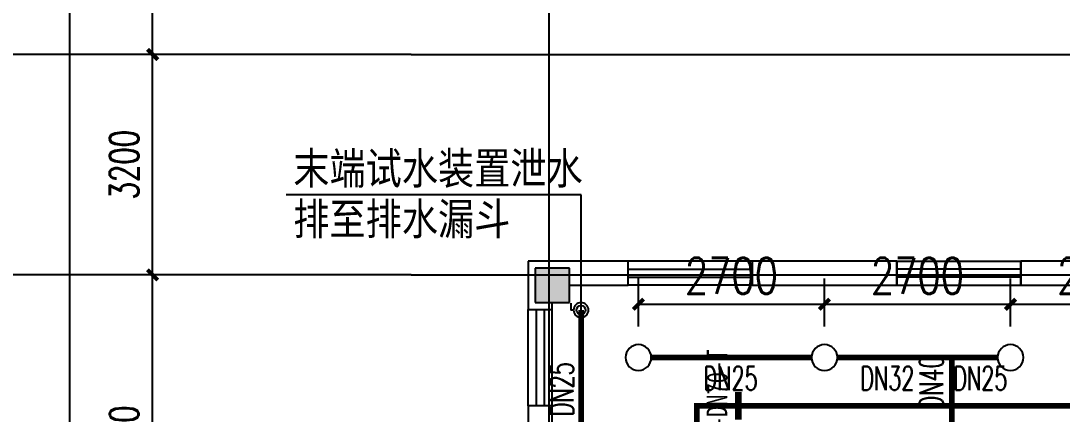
# Model space of a CAD drawing. Extents: x 0 to 2838408, y -923048 to 203859.
# Drawn here: x 2673600 to 2688713, y -678563 to -672852 of the extents above; entities that cross this region are included whole.
import ezdxf
from ezdxf.enums import TextEntityAlignment as Align

# ---------------------------------------------------------------- set-up
doc = ezdxf.new("R2010")
doc.units = 0
doc.header["$LTSCALE"] = 1000
for name, color, linetype in [('AXIS', 3, 'Continuous'), ('COLUMN', 9, 'Continuous'), ('DIM_喷淋', 3, 'Continuous'), ('DIM_废水', 3, 'Continuous'), ('DOTE', 8, 'Continuous'), ('EQUIP_喷头', 7, 'Continuous'), ('PIPE-喷淋', 6, 'Continuous'), ('PIPE-废水', 31, 'Continuous'), ('PUB_HATCH', 8, 'Continuous'), ('TEXT_喷淋', 7, 'Continuous'), ('TEXT_废水', 7, 'Continuous'), ('VALVE_废水', 7, 'Continuous'), ('WALL', 9, 'Continuous'), ('WINDOW', 4, 'Continuous'), ('XREF', 8, 'Continuous'), ('抗震支吊架', 2, 'Continuous')]:
    doc.layers.add(name, color=color, linetype=linetype)
doc.styles.add('_TCH_DIM_T3', font='SIMPLEX', dxfattribs={"width": 0.75, "bigfont": 'HZTXT'})
doc.styles.add('_TWT_PIPEDN', font='SIMPLEX', dxfattribs={"width": 0.8, "height": 2.3, "bigfont": 'HZTXT'})
doc.styles.add('A_DIM_T3', font='SIMPLEX', dxfattribs={"width": 0.7, "bigfont": 'HZ'})
doc.styles.add('kzcad', font='', dxfattribs={"width": 0.8})
doc.styles.get("Standard").update_dxf_attribs({"font": 'geniso.shx', "bigfont": 'hztxt.shx'})
doc.styles.get('kzcad').set_extended_font_data('SimSun')
doc.dimstyles.new('_TCH_ARCH&&150', dxfattribs={"dimtxt": 420, "dimasz": 150, "dimexe": 375, "dimexo": 450, "dimgap": 202.5, "dimtad": 1, "dimdec": 0, "dimzin": 0, "dimdsep": 46, "dimtxsty": 'A_DIM_T3', "dimblk": 'ARCHTICK', "dimcen": 0.09, "dimclrt": 7, "dimazin": 2, "dimtfac": 1, "dimtdec": 0, "dimtix": 1, "dimtmove": 2, "dimatfit": 3, "dimfxl": 150, "dimtolj": 1, "dimtzin": 0, "dimarcsym": 0})
doc.dimstyles.new('_TWT_ARCH&&150', dxfattribs={"dimtxt": 525, "dimasz": 150, "dimexe": 375, "dimexo": 450, "dimgap": 150, "dimtad": 1, "dimdec": 0, "dimzin": 0, "dimdsep": 46, "dimtxsty": '_TCH_DIM_T3', "dimblk": 'ARCHTICK', "dimcen": 0.09, "dimclrt": 7, "dimazin": 2, "dimtfac": 1, "dimtdec": 0, "dimtix": 1, "dimtmove": 2, "dimatfit": 3, "dimfxl": 1, "dimtolj": 1, "dimtzin": 0, "dimarcsym": 0})

# ---------------------------------------------------------------- blocks, each defined once
blk = doc.blocks.new('_ArchTick')
at = {"color": 0, "linetype": 'ByBlock', "const_width": 0.4}
blk.add_lwpolyline([(-0.5, -0.5), (0.5, 0.5)], dxfattribs=at)
blk = doc.blocks.new('*D578')
at = {"layer": 'AXIS', "color": 0, "lineweight": -2, "transparency": 16777216}
for p, q in [((2342767, -608741), (2337892, -608741)), ((2338267, -688341), (2338267, -608741)), ((2342767, -688341), (2337892, -688341))]:
    blk.add_line(p, q, dxfattribs=at)
at = {"layer": 'Defpoints', "color": 0, "transparency": 16777216}
for p in [(2338267, -608741), (2343217, -608741), (2343217, -688341)]:
    blk.add_point(p, dxfattribs=at)
at = {"layer": 'AXIS', "color": 0, "lineweight": -2, "transparency": 16777216, "xscale": 150, "yscale": 150, "zscale": 150}
for p, rotation in [((2338267, -608741), 90), ((2338267, -688341), 270)]:
    blk.add_blockref('_ArchTick', p, dxfattribs=dict(at, rotation=rotation))
at = {"layer": 'AXIS', "color": 7, "transparency": 16777216, "insert": (2337854, -648541), "char_height": 420, "attachment_point": 5, "rotation": 90, "style": 'A_DIM_T3'}
blk.add_mtext('\\A1;79600', dxfattribs=at)
blk = doc.blocks.new('*D581')
at = {"layer": 'AXIS', "color": 0, "lineweight": -2, "transparency": 16777216}
for p, q in [((2342767, -676541), (2339092, -676541)), ((2339467, -681341), (2339467, -676541)), ((2342767, -681341), (2339092, -681341))]:
    blk.add_line(p, q, dxfattribs=at)
at = {"layer": 'Defpoints', "color": 0, "transparency": 16777216}
for p in [(2339467, -676541), (2343217, -676541), (2343217, -681341)]:
    blk.add_point(p, dxfattribs=at)
at = {"layer": 'AXIS', "color": 0, "lineweight": -2, "transparency": 16777216, "xscale": 150, "yscale": 150, "zscale": 150}
for p, rotation in [((2339467, -676541), 90), ((2339467, -681341), 270)]:
    blk.add_blockref('_ArchTick', p, dxfattribs=dict(at, rotation=rotation))
at = {"layer": 'AXIS', "color": 7, "transparency": 16777216, "insert": (2339054, -678941), "char_height": 420, "attachment_point": 5, "rotation": 90, "style": 'A_DIM_T3'}
blk.add_mtext('\\A1;4800', dxfattribs=at)
blk = doc.blocks.new('*D582')
at = {"layer": 'AXIS', "color": 0, "lineweight": -2, "transparency": 16777216}
for p, q in [((2342767, -673341), (2339092, -673341)), ((2339467, -676541), (2339467, -673341)), ((2342767, -676541), (2339092, -676541))]:
    blk.add_line(p, q, dxfattribs=at)
at = {"layer": 'Defpoints', "color": 0, "transparency": 16777216}
for p in [(2339467, -673341), (2343217, -673341), (2343217, -676541)]:
    blk.add_point(p, dxfattribs=at)
at = {"layer": 'AXIS', "color": 0, "lineweight": -2, "transparency": 16777216, "xscale": 150, "yscale": 150, "zscale": 150}
for p, rotation in [((2339467, -673341), 90), ((2339467, -676541), 270)]:
    blk.add_blockref('_ArchTick', p, dxfattribs=dict(at, rotation=rotation))
at = {"layer": 'AXIS', "color": 7, "transparency": 16777216, "insert": (2339054, -674941), "char_height": 420, "attachment_point": 5, "rotation": 90, "style": 'A_DIM_T3'}
blk.add_mtext('\\A1;3200', dxfattribs=at)
blk = doc.blocks.new('*D583')
at = {"layer": 'AXIS', "color": 0, "lineweight": -2, "transparency": 16777216}
for p, q in [((2342767, -623741), (2339092, -623741)), ((2339467, -673341), (2339467, -623741)), ((2342767, -673341), (2339092, -673341))]:
    blk.add_line(p, q, dxfattribs=at)
at = {"layer": 'Defpoints', "color": 0, "transparency": 16777216}
for p in [(2339467, -623741), (2343217, -623741), (2343217, -673341)]:
    blk.add_point(p, dxfattribs=at)
at = {"layer": 'AXIS', "color": 0, "lineweight": -2, "transparency": 16777216, "xscale": 150, "yscale": 150, "zscale": 150}
for p, rotation in [((2339467, -623741), 90), ((2339467, -673341), 270)]:
    blk.add_blockref('_ArchTick', p, dxfattribs=dict(at, rotation=rotation))
at = {"layer": 'AXIS', "color": 7, "transparency": 16777216, "insert": (2339054, -648541), "char_height": 420, "attachment_point": 5, "rotation": 90, "style": 'A_DIM_T3'}
blk.add_mtext('\\A1;49600', dxfattribs=at)
blk = doc.blocks.new('*D642')
at = {"layer": 'AXIS', "color": 0, "lineweight": -2, "transparency": 16777216}
for p, q in [((2342767, -608741), (2337892, -608741)), ((2338267, -688341), (2338267, -608741)), ((2342767, -688341), (2337892, -688341))]:
    blk.add_line(p, q, dxfattribs=at)
at = {"layer": 'Defpoints', "color": 0, "transparency": 16777216}
for p in [(2338267, -608741), (2343217, -608741), (2343217, -688341)]:
    blk.add_point(p, dxfattribs=at)
at = {"layer": 'AXIS', "color": 0, "lineweight": -2, "transparency": 16777216, "xscale": 150, "yscale": 150, "zscale": 150}
for p, rotation in [((2338267, -608741), 90), ((2338267, -688341), 270)]:
    blk.add_blockref('_ArchTick', p, dxfattribs=dict(at, rotation=rotation))
at = {"layer": 'AXIS', "color": 7, "transparency": 16777216, "insert": (2337854, -648541), "char_height": 420, "attachment_point": 5, "rotation": 90, "style": 'A_DIM_T3'}
blk.add_mtext('\\A1;79600', dxfattribs=at)
blk = doc.blocks.new('*D645')
at = {"layer": 'AXIS', "color": 0, "lineweight": -2, "transparency": 16777216}
for p, q in [((2342767, -676541), (2339092, -676541)), ((2339467, -681341), (2339467, -676541)), ((2342767, -681341), (2339092, -681341))]:
    blk.add_line(p, q, dxfattribs=at)
at = {"layer": 'Defpoints', "color": 0, "transparency": 16777216}
for p in [(2339467, -676541), (2343217, -676541), (2343217, -681341)]:
    blk.add_point(p, dxfattribs=at)
at = {"layer": 'AXIS', "color": 0, "lineweight": -2, "transparency": 16777216, "xscale": 150, "yscale": 150, "zscale": 150}
for p, rotation in [((2339467, -676541), 90), ((2339467, -681341), 270)]:
    blk.add_blockref('_ArchTick', p, dxfattribs=dict(at, rotation=rotation))
at = {"layer": 'AXIS', "color": 7, "transparency": 16777216, "insert": (2339054, -678941), "char_height": 420, "attachment_point": 5, "rotation": 90, "style": 'A_DIM_T3'}
blk.add_mtext('\\A1;4800', dxfattribs=at)
blk = doc.blocks.new('*D646')
at = {"layer": 'AXIS', "color": 0, "lineweight": -2, "transparency": 16777216}
for p, q in [((2342767, -673341), (2339092, -673341)), ((2339467, -676541), (2339467, -673341)), ((2342767, -676541), (2339092, -676541))]:
    blk.add_line(p, q, dxfattribs=at)
at = {"layer": 'Defpoints', "color": 0, "transparency": 16777216}
for p in [(2339467, -673341), (2343217, -673341), (2343217, -676541)]:
    blk.add_point(p, dxfattribs=at)
at = {"layer": 'AXIS', "color": 0, "lineweight": -2, "transparency": 16777216, "xscale": 150, "yscale": 150, "zscale": 150}
for p, rotation in [((2339467, -673341), 90), ((2339467, -676541), 270)]:
    blk.add_blockref('_ArchTick', p, dxfattribs=dict(at, rotation=rotation))
at = {"layer": 'AXIS', "color": 7, "transparency": 16777216, "insert": (2339054, -674941), "char_height": 420, "attachment_point": 5, "rotation": 90, "style": 'A_DIM_T3'}
blk.add_mtext('\\A1;3200', dxfattribs=at)
blk = doc.blocks.new('*D647')
at = {"layer": 'AXIS', "color": 0, "lineweight": -2, "transparency": 16777216}
for p, q in [((2342767, -623741), (2339092, -623741)), ((2339467, -673341), (2339467, -623741)), ((2342767, -673341), (2339092, -673341))]:
    blk.add_line(p, q, dxfattribs=at)
at = {"layer": 'Defpoints', "color": 0, "transparency": 16777216}
for p in [(2339467, -623741), (2343217, -623741), (2343217, -673341)]:
    blk.add_point(p, dxfattribs=at)
at = {"layer": 'AXIS', "color": 0, "lineweight": -2, "transparency": 16777216, "xscale": 150, "yscale": 150, "zscale": 150}
for p, rotation in [((2339467, -623741), 90), ((2339467, -673341), 270)]:
    blk.add_blockref('_ArchTick', p, dxfattribs=dict(at, rotation=rotation))
at = {"layer": 'AXIS', "color": 7, "transparency": 16777216, "insert": (2339054, -648541), "char_height": 420, "attachment_point": 5, "rotation": 90, "style": 'A_DIM_T3'}
blk.add_mtext('\\A1;49600', dxfattribs=at)
blk = doc.blocks.new('*D706')
at = {"layer": 'AXIS', "color": 0, "lineweight": -2, "transparency": 16777216}
for p, q in [((2342767, -608741), (2337892, -608741)), ((2338267, -688341), (2338267, -608741)), ((2342767, -688341), (2337892, -688341))]:
    blk.add_line(p, q, dxfattribs=at)
at = {"layer": 'Defpoints', "color": 0, "transparency": 16777216}
for p in [(2338267, -608741), (2343217, -608741), (2343217, -688341)]:
    blk.add_point(p, dxfattribs=at)
at = {"layer": 'AXIS', "color": 0, "lineweight": -2, "transparency": 16777216, "xscale": 150, "yscale": 150, "zscale": 150}
for p, rotation in [((2338267, -608741), 90), ((2338267, -688341), 270)]:
    blk.add_blockref('_ArchTick', p, dxfattribs=dict(at, rotation=rotation))
at = {"layer": 'AXIS', "color": 7, "transparency": 16777216, "insert": (2337854, -648541), "char_height": 420, "attachment_point": 5, "rotation": 90, "style": 'A_DIM_T3'}
blk.add_mtext('\\A1;79600', dxfattribs=at)
blk = doc.blocks.new('*D709')
at = {"layer": 'AXIS', "color": 0, "lineweight": -2, "transparency": 16777216}
for p, q in [((2342767, -676541), (2339092, -676541)), ((2339467, -681341), (2339467, -676541)), ((2342767, -681341), (2339092, -681341))]:
    blk.add_line(p, q, dxfattribs=at)
at = {"layer": 'Defpoints', "color": 0, "transparency": 16777216}
for p in [(2339467, -676541), (2343217, -676541), (2343217, -681341)]:
    blk.add_point(p, dxfattribs=at)
at = {"layer": 'AXIS', "color": 0, "lineweight": -2, "transparency": 16777216, "xscale": 150, "yscale": 150, "zscale": 150}
for p, rotation in [((2339467, -676541), 90), ((2339467, -681341), 270)]:
    blk.add_blockref('_ArchTick', p, dxfattribs=dict(at, rotation=rotation))
at = {"layer": 'AXIS', "color": 7, "transparency": 16777216, "insert": (2339054, -678941), "char_height": 420, "attachment_point": 5, "rotation": 90, "style": 'A_DIM_T3'}
blk.add_mtext('\\A1;4800', dxfattribs=at)
blk = doc.blocks.new('*D710')
at = {"layer": 'AXIS', "color": 0, "lineweight": -2, "transparency": 16777216}
for p, q in [((2342767, -673341), (2339092, -673341)), ((2339467, -676541), (2339467, -673341)), ((2342767, -676541), (2339092, -676541))]:
    blk.add_line(p, q, dxfattribs=at)
at = {"layer": 'Defpoints', "color": 0, "transparency": 16777216}
for p in [(2339467, -673341), (2343217, -673341), (2343217, -676541)]:
    blk.add_point(p, dxfattribs=at)
at = {"layer": 'AXIS', "color": 0, "lineweight": -2, "transparency": 16777216, "xscale": 150, "yscale": 150, "zscale": 150}
for p, rotation in [((2339467, -673341), 90), ((2339467, -676541), 270)]:
    blk.add_blockref('_ArchTick', p, dxfattribs=dict(at, rotation=rotation))
at = {"layer": 'AXIS', "color": 7, "transparency": 16777216, "insert": (2339054, -674941), "char_height": 420, "attachment_point": 5, "rotation": 90, "style": 'A_DIM_T3'}
blk.add_mtext('\\A1;3200', dxfattribs=at)
blk = doc.blocks.new('*D711')
at = {"layer": 'AXIS', "color": 0, "lineweight": -2, "transparency": 16777216}
for p, q in [((2342767, -623741), (2339092, -623741)), ((2339467, -673341), (2339467, -623741)), ((2342767, -673341), (2339092, -673341))]:
    blk.add_line(p, q, dxfattribs=at)
at = {"layer": 'Defpoints', "color": 0, "transparency": 16777216}
for p in [(2339467, -623741), (2343217, -623741), (2343217, -673341)]:
    blk.add_point(p, dxfattribs=at)
at = {"layer": 'AXIS', "color": 0, "lineweight": -2, "transparency": 16777216, "xscale": 150, "yscale": 150, "zscale": 150}
for p, rotation in [((2339467, -623741), 90), ((2339467, -673341), 270)]:
    blk.add_blockref('_ArchTick', p, dxfattribs=dict(at, rotation=rotation))
at = {"layer": 'AXIS', "color": 7, "transparency": 16777216, "insert": (2339054, -648541), "char_height": 420, "attachment_point": 5, "rotation": 90, "style": 'A_DIM_T3'}
blk.add_mtext('\\A1;49600', dxfattribs=at)
blk = doc.blocks.new('*D770')
at = {"layer": 'AXIS', "color": 0, "lineweight": -2, "transparency": 16777216}
for p, q in [((2342767, -608741), (2337892, -608741)), ((2338267, -688341), (2338267, -608741)), ((2342767, -688341), (2337892, -688341))]:
    blk.add_line(p, q, dxfattribs=at)
at = {"layer": 'Defpoints', "color": 0, "transparency": 16777216}
for p in [(2338267, -608741), (2343217, -608741), (2343217, -688341)]:
    blk.add_point(p, dxfattribs=at)
at = {"layer": 'AXIS', "color": 0, "lineweight": -2, "transparency": 16777216, "xscale": 150, "yscale": 150, "zscale": 150}
for p, rotation in [((2338267, -608741), 90), ((2338267, -688341), 270)]:
    blk.add_blockref('_ArchTick', p, dxfattribs=dict(at, rotation=rotation))
at = {"layer": 'AXIS', "color": 7, "transparency": 16777216, "insert": (2337854, -648541), "char_height": 420, "attachment_point": 5, "rotation": 90, "style": 'A_DIM_T3'}
blk.add_mtext('\\A1;79600', dxfattribs=at)
blk = doc.blocks.new('*D773')
at = {"layer": 'AXIS', "color": 0, "lineweight": -2, "transparency": 16777216}
for p, q in [((2342767, -676541), (2339092, -676541)), ((2339467, -681341), (2339467, -676541)), ((2342767, -681341), (2339092, -681341))]:
    blk.add_line(p, q, dxfattribs=at)
at = {"layer": 'Defpoints', "color": 0, "transparency": 16777216}
for p in [(2339467, -676541), (2343217, -676541), (2343217, -681341)]:
    blk.add_point(p, dxfattribs=at)
at = {"layer": 'AXIS', "color": 0, "lineweight": -2, "transparency": 16777216, "xscale": 150, "yscale": 150, "zscale": 150}
for p, rotation in [((2339467, -676541), 90), ((2339467, -681341), 270)]:
    blk.add_blockref('_ArchTick', p, dxfattribs=dict(at, rotation=rotation))
at = {"layer": 'AXIS', "color": 7, "transparency": 16777216, "insert": (2339054, -678941), "char_height": 420, "attachment_point": 5, "rotation": 90, "style": 'A_DIM_T3'}
blk.add_mtext('\\A1;4800', dxfattribs=at)
blk = doc.blocks.new('*D774')
at = {"layer": 'AXIS', "color": 0, "lineweight": -2, "transparency": 16777216}
for p, q in [((2342767, -673341), (2339092, -673341)), ((2339467, -676541), (2339467, -673341)), ((2342767, -676541), (2339092, -676541))]:
    blk.add_line(p, q, dxfattribs=at)
at = {"layer": 'Defpoints', "color": 0, "transparency": 16777216}
for p in [(2339467, -673341), (2343217, -673341), (2343217, -676541)]:
    blk.add_point(p, dxfattribs=at)
at = {"layer": 'AXIS', "color": 0, "lineweight": -2, "transparency": 16777216, "xscale": 150, "yscale": 150, "zscale": 150}
for p, rotation in [((2339467, -673341), 90), ((2339467, -676541), 270)]:
    blk.add_blockref('_ArchTick', p, dxfattribs=dict(at, rotation=rotation))
at = {"layer": 'AXIS', "color": 7, "transparency": 16777216, "insert": (2339054, -674941), "char_height": 420, "attachment_point": 5, "rotation": 90, "style": 'A_DIM_T3'}
blk.add_mtext('\\A1;3200', dxfattribs=at)
blk = doc.blocks.new('*D775')
at = {"layer": 'AXIS', "color": 0, "lineweight": -2, "transparency": 16777216}
for p, q in [((2342767, -623741), (2339092, -623741)), ((2339467, -673341), (2339467, -623741)), ((2342767, -673341), (2339092, -673341))]:
    blk.add_line(p, q, dxfattribs=at)
at = {"layer": 'Defpoints', "color": 0, "transparency": 16777216}
for p in [(2339467, -623741), (2343217, -623741), (2343217, -673341)]:
    blk.add_point(p, dxfattribs=at)
at = {"layer": 'AXIS', "color": 0, "lineweight": -2, "transparency": 16777216, "xscale": 150, "yscale": 150, "zscale": 150}
for p, rotation in [((2339467, -623741), 90), ((2339467, -673341), 270)]:
    blk.add_blockref('_ArchTick', p, dxfattribs=dict(at, rotation=rotation))
at = {"layer": 'AXIS', "color": 7, "transparency": 16777216, "insert": (2339054, -648541), "char_height": 420, "attachment_point": 5, "rotation": 90, "style": 'A_DIM_T3'}
blk.add_mtext('\\A1;49600', dxfattribs=at)
blk = doc.blocks.new('$WINLIB2D$00000001')
at = {"color": 0}
for points in [[(-0.5, 0.5), (-0.5, -0.5)], [(-0.5, 0.5), (0.5, 0.5)], [(0.5, -0.5), (0.5, 0.5)], [(0.5, 0.1667), (-0.5, 0.1667)], [(0.5, -0.1667), (-0.5, -0.1667)], [(-0.5, -0.5), (0.5, -0.5)]]:
    blk.add_lwpolyline(points, dxfattribs=at)
blk = doc.blocks.new('*D3191')
at = {"layer": 'Defpoints', "color": 0, "linetype": 'ByBlock', "transparency": 16777216}
for p in [(2690663, -676967), (2687963, -677741), (2690663, -677741)]:
    blk.add_point(p, dxfattribs=at)
at = {"layer": 'DIM_喷淋', "color": 0, "linetype": 'ByBlock', "lineweight": -2, "transparency": 16777216}
for p, q in [((2687963, -677291), (2687963, -676592)), ((2690663, -677291), (2690663, -676592)), ((2687963, -676967), (2690663, -676967))]:
    blk.add_line(p, q, dxfattribs=at)
at = {"layer": 'DIM_喷淋', "color": 0, "linetype": 'ByBlock', "lineweight": -2, "transparency": 16777216, "xscale": 150, "yscale": 150, "zscale": 150, "rotation": 180}
blk.add_blockref('_ArchTick', (2687963, -676967), dxfattribs=at)
at = {"layer": 'DIM_喷淋', "color": 0, "linetype": 'ByBlock', "lineweight": -2, "transparency": 16777216, "xscale": 150, "yscale": 150, "zscale": 150}
blk.add_blockref('_ArchTick', (2690663, -676967), dxfattribs=at)
at = {"layer": 'DIM_喷淋', "color": 7, "linetype": 'ByBlock', "transparency": 16777216, "insert": (2689313, -676554), "char_height": 525, "attachment_point": 5, "style": '_TCH_DIM_T3'}
blk.add_mtext('\\A1;2700', dxfattribs=at)
blk = doc.blocks.new('*D3192')
at = {"layer": 'Defpoints', "color": 0, "linetype": 'ByBlock', "transparency": 16777216}
for p in [(2687963, -676967), (2685263, -677741), (2687963, -677741)]:
    blk.add_point(p, dxfattribs=at)
at = {"layer": 'DIM_喷淋', "color": 0, "linetype": 'ByBlock', "lineweight": -2, "transparency": 16777216}
for p, q in [((2685263, -677291), (2685263, -676592)), ((2687963, -677291), (2687963, -676592)), ((2685263, -676967), (2687963, -676967))]:
    blk.add_line(p, q, dxfattribs=at)
at = {"layer": 'DIM_喷淋', "color": 0, "linetype": 'ByBlock', "lineweight": -2, "transparency": 16777216, "xscale": 150, "yscale": 150, "zscale": 150, "rotation": 180}
blk.add_blockref('_ArchTick', (2685263, -676967), dxfattribs=at)
at = {"layer": 'DIM_喷淋', "color": 0, "linetype": 'ByBlock', "lineweight": -2, "transparency": 16777216, "xscale": 150, "yscale": 150, "zscale": 150}
blk.add_blockref('_ArchTick', (2687963, -676967), dxfattribs=at)
at = {"layer": 'DIM_喷淋', "color": 7, "linetype": 'ByBlock', "transparency": 16777216, "insert": (2686613, -676554), "char_height": 525, "attachment_point": 5, "style": '_TCH_DIM_T3'}
blk.add_mtext('\\A1;2700', dxfattribs=at)
blk = doc.blocks.new('*D3193')
at = {"layer": 'Defpoints', "color": 0, "linetype": 'ByBlock', "transparency": 16777216}
for p in [(2685263, -676967), (2682563, -677741), (2685263, -677741)]:
    blk.add_point(p, dxfattribs=at)
at = {"layer": 'DIM_喷淋', "color": 0, "linetype": 'ByBlock', "lineweight": -2, "transparency": 16777216}
for p, q in [((2682563, -677291), (2682563, -676592)), ((2685263, -677291), (2685263, -676592)), ((2682563, -676967), (2685263, -676967))]:
    blk.add_line(p, q, dxfattribs=at)
at = {"layer": 'DIM_喷淋', "color": 0, "linetype": 'ByBlock', "lineweight": -2, "transparency": 16777216, "xscale": 150, "yscale": 150, "zscale": 150, "rotation": 180}
blk.add_blockref('_ArchTick', (2682563, -676967), dxfattribs=at)
at = {"layer": 'DIM_喷淋', "color": 0, "linetype": 'ByBlock', "lineweight": -2, "transparency": 16777216, "xscale": 150, "yscale": 150, "zscale": 150}
blk.add_blockref('_ArchTick', (2685263, -676967), dxfattribs=at)
at = {"layer": 'DIM_喷淋', "color": 7, "linetype": 'ByBlock', "transparency": 16777216, "insert": (2683913, -676554), "char_height": 525, "attachment_point": 5, "style": '_TCH_DIM_T3'}
blk.add_mtext('\\A1;2700', dxfattribs=at)
blk = doc.blocks.new('$VALVE$00000524')
for p in [(75, 111), (0, 80)]:
    blk.add_line(p, (0, 111))
blk.add_lwpolyline([(-80, 0, 1), (80, 0, 1), (-80, 0, 0.376185)], format="xyb")
blk.add_circle((0, 0), 48)
for p in [(-80, 0), (80, 0)]:
    blk.add_point(p)
blk = doc.blocks.new('$TwtSys$00000125')
blk.add_circle((0, 0, 0), 1)
blk = doc.blocks.new('4F1')
at = {"layer": 'PUB_HATCH'}
blk.add_hatch(color=256, dxfattribs=at).paths.add_polyline_path([(2345516.7, -676441.3), (2345016.7, -676441.3), (2345016.7, -676941.3), (2345516.7, -676941.3)])
at = {"layer": 'AXIS'}
for p, q in [((2343216.7, -673341.3), (2337216.7, -673341.3)), ((2343216.7, -676541.3), (2337216.7, -676541.3))]:
    blk.add_line(p, q, dxfattribs=at)
at = {"layer": 'COLUMN'}
for p, q in [((2345516.7, -676441.3), (2345016.7, -676441.3)), ((2345016.7, -676441.3), (2345016.7, -676941.3)), ((2345516.7, -676941.3), (2345516.7, -676441.3)), ((2345016.7, -676941.3), (2345516.7, -676941.3))]:
    blk.add_line(p, q, dxfattribs=at)
at = {"layer": 'DOTE'}
for p, q in [((2345216.7, -606941.3), (2345216.7, -690141.3)), ((2343216.7, -673341.3), (2364264.3, -673341.3)), ((2343216.7, -676541.3), (2453916.7, -676541.3))]:
    blk.add_line(p, q, dxfattribs=at)
at = {"layer": 'WALL'}
for p, q in [((2344916.7, -676341.3), (2344916.7, -677041.3)), ((2346366.7, -676341.3), (2344916.7, -676341.3)), ((2346366.7, -676691.3), (2346366.7, -676341.3)), ((2350266.7, -676341.3), (2348166.7, -676341.3)), ((2348166.7, -676341.3), (2348166.7, -676691.3)), ((2350266.7, -676691.3), (2350266.7, -676341.3)), ((2353016.7, -676341.3), (2352066.7, -676341.3)), ((2352066.7, -676341.3), (2352066.7, -676691.3)), ((2345516.7, -676691.3), (2346366.7, -676691.3)), ((2348166.7, -676691.3), (2350266.7, -676691.3)), ((2352066.7, -676691.3), (2352966.7, -676691.3)), ((2345266.7, -677041.3), (2345266.7, -676941.3)), ((2344916.7, -677041.3), (2345266.7, -677041.3)), ((2345266.7, -678441.3), (2344916.7, -678441.3)), ((2344916.7, -678441.3), (2344916.7, -678941.3)), ((2345266.7, -678841.3), (2345266.7, -678441.3))]:
    blk.add_line(p, q, dxfattribs=at)
at = {"layer": 'WINDOW', "yscale": -350}
for p, xscale, zscale, rotation in [((2347266.7, -676516.3), 1800, 1800, 180), ((2351166.7, -676516.3), -1800, -1800, 180), ((2345091.7, -677741.3), 1400, 1400, 89.99999999999444)]:
    blk.add_blockref('$WINLIB2D$00000001', p, dxfattribs=dict(at, xscale=xscale, zscale=zscale, rotation=rotation))
at = {"layer": 'AXIS'}
for p1, p2, distance, picture, middle in [((2343216.7, -688341.3), (2343216.7, -608741.3), 4950, '*D578', (2337854.2, -648541.3)), ((2343216.7, -688341.3), (2343216.7, -608741.3), 4950, '*D642', (2337854.2, -648541.3)), ((2343216.7, -688341.3), (2343216.7, -608741.3), 4950, '*D706', (2337854.2, -648541.3)), ((2343216.7, -688341.3), (2343216.7, -608741.3), 4950, '*D770', (2337854.2, -648541.3)), ((2343216.7, -673341.3), (2343216.7, -623741.3), 3750, '*D583', (2339054.2, -648541.3)), ((2343216.7, -673341.3), (2343216.7, -623741.3), 3750, '*D647', (2339054.2, -648541.3)), ((2343216.7, -673341.3), (2343216.7, -623741.3), 3750, '*D711', (2339054.2, -648541.3)), ((2343216.7, -673341.3), (2343216.7, -623741.3), 3750, '*D775', (2339054.2, -648541.3)), ((2343216.7, -676541.3), (2343216.7, -673341.3), 3750, '*D582', (2339054.2, -674941.3)), ((2343216.7, -676541.3), (2343216.7, -673341.3), 3750, '*D646', (2339054.2, -674941.3)), ((2343216.7, -676541.3), (2343216.7, -673341.3), 3750, '*D710', (2339054.2, -674941.3)), ((2343216.7, -676541.3), (2343216.7, -673341.3), 3750, '*D774', (2339054.2, -674941.3)), ((2343216.7, -681341.3), (2343216.7, -676541.3), 3750, '*D581', (2339054.2, -678941.3)), ((2343216.7, -681341.3), (2343216.7, -676541.3), 3750, '*D645', (2339054.2, -678941.3)), ((2343216.7, -681341.3), (2343216.7, -676541.3), 3750, '*D709', (2339054.2, -678941.3)), ((2343216.7, -681341.3), (2343216.7, -676541.3), 3750, '*D773', (2339054.2, -678941.3))]:
    dim = blk.add_aligned_dim(p1=p1, p2=p2, distance=distance, dimstyle='_TCH_ARCH&&150', dxfattribs=at)
    dim.commit()
    dim.dimension.update_dxf_attribs({"geometry": picture, "text_midpoint": middle})

msp = doc.modelspace()

# ---------------------------------------------------------------- hatches: boundary and pattern name
at = {"layer": 'PIPE-喷淋', "linetype": 'ByBlock'}
for points in [[(2683412.5, -678441.3), (2683412.5, -678400), (2683371.3, -678400)], [(2683412.5, -678441.3), (2683371.3, -678441.3), (2683371.3, -678400)]]:
    msp.add_hatch(color=256, dxfattribs=at).paths.add_polyline_path(points)

# ---------------------------------------------------------------- linework, layer by layer
at = {"layer": 'DIM_废水', "linetype": 'ByBlock'}
for p, q in [((2681730.4, -675380), (2677449.2, -675380)), ((2681730.4, -677051.8), (2681730.4, -675380))]:
    msp.add_line(p, q, dxfattribs=at)
at = {"layer": 'PIPE-喷淋', "linetype": 'ByBlock', "ltscale": 1.5, "const_width": 82.5}
for points in [[(2682750, -677741.3), (2685075, -677741.3)], [(2685450, -677741.3), (2687112.5, -677741.3)], [(2687112.5, -677741.3), (2687112.5, -678441.3)], [(2687112.5, -677741.3), (2687775, -677741.3)], [(2683412.5, -678441.3), (2687112.5, -678441.3)], [(2683412.5, -680241.3), (2683412.5, -678441.3)], [(2687112.5, -678441.3), (2691412.5, -678441.3)], [(2687112.5, -680241.3), (2687112.5, -678441.3)]]:
    msp.add_lwpolyline(points, dxfattribs=at)
at = {"layer": 'PIPE-废水', "linetype": 'ByBlock', "ltscale": 1.5, "const_width": 82.5}
for points in [[(2681730.4, -677159.8), (2681730.4, -677051.8)], [(2681730.4, -681101.8), (2681730.4, -677159.8)]]:
    msp.add_lwpolyline(points, dxfattribs=at)
at = {"layer": '抗震支吊架', "color": 4, "const_width": 100}
msp.add_lwpolyline([(2684012.5, -678641.3), (2684012.5, -678241.3)], dxfattribs=at)

# ---------------------------------------------------------------- block references
at = {"layer": 'EQUIP_喷头', "linetype": 'ByBlock', "xscale": 187.5, "yscale": -187.5, "zscale": 187.5}
for p in [(2682562.5, -677741.3), (2685262.5, -677741.3), (2687962.5, -677741.3)]:
    msp.add_blockref('$TwtSys$00000125', p, dxfattribs=at)
at = {"layer": 'VALVE_废水', "linetype": 'ByBlock', "xscale": 1.35, "yscale": 1.35, "zscale": 1.35, "rotation": 90.0000000050923}
msp.add_blockref('$VALVE$00000524', (2681730.4, -677051.8), dxfattribs=at)
at = {"layer": 'XREF'}
msp.add_blockref('4F1', (336045.8, 0), dxfattribs=at)

# ---------------------------------------------------------------- texts
at = {"layer": 'DIM_废水', "color": 7, "linetype": 'ByBlock'}
for s, p in [('末端试水装置泄水', (2677554.2, -675275)), ('排至排水漏斗', (2677554.2, -676010))]:
    msp.add_text(s, height=525, dxfattribs=at).set_placement(p)
at = {"layer": 'TEXT_喷淋', "color": 251, "linetype": 'ByBlock', "style": '_TWT_PIPEDN', "width": 0.64}
for s, rotation, p in [('DN40', 90, (2686985, -678496.1)), ('DN25', 359.99999, (2683507.7, -678213.8)), ('DN32', 359.99999, (2685782.7, -678213.8)), ('DN25', 359.99999, (2687132.7, -678213.8))]:
    msp.add_text(s, height=345, rotation=rotation, dxfattribs=at).set_placement(p)
at = {"layer": 'TEXT_废水', "linetype": 'ByBlock', "style": '_TWT_PIPEDN', "width": 0.64}
msp.add_text('DN25', height=345, rotation=90, dxfattribs=at).set_placement((2681622.6, -678595.2))
at = {"layer": '抗震支吊架', "color": 4, "style": 'kzcad', "width": 0.8}
msp.add_text('KZS-DN70-T', height=300, rotation=89.88539, dxfattribs=at).set_placement((2683852.5, -678441.3), align=Align.CENTER)

# ---------------------------------------------------------------- dimensions: what is measured, and where the dimension line sits
at = {"layer": 'DIM_喷淋', "linetype": 'ByBlock'}
for p1, p2, picture, middle in [((2682562.5, -677741.3), (2685262.5, -677741.3), '*D3193', (2683912.5, -676554.4)), ((2685262.5, -677741.3), (2687962.5, -677741.3), '*D3192', (2686612.5, -676554.4)), ((2687962.5, -677741.3), (2690662.5, -677741.3), '*D3191', (2689312.5, -676554.4))]:
    dim = msp.add_aligned_dim(p1=p1, p2=p2, distance=774.4, dimstyle='_TWT_ARCH&&150', dxfattribs=at)
    dim.commit()
    dim.dimension.update_dxf_attribs({"geometry": picture, "text_midpoint": middle})

doc.saveas('drawing.dxf')
